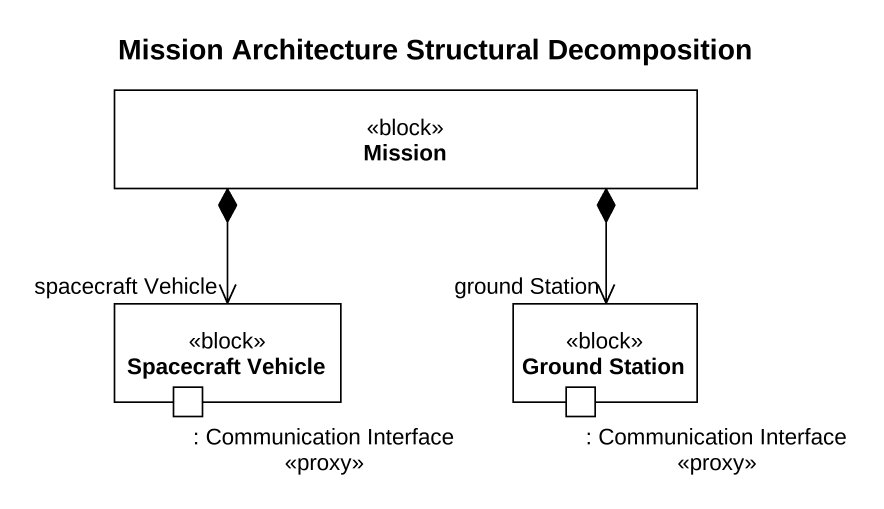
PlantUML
@startuml
title Mission Architecture Structural Decomposition
allowmixing
hide circle
hide empty members
class Mission <<block>>
rectangle "Spacecraft Vehicle" as Spacecraft_Vehicle <<block>> {
  port ": Communication Interface <<proxy>>" as Communication_Interface
}
rectangle "Ground Station" as Ground_Station <<block>> {
  port ": Communication Interface <<proxy>>" as Communication_Interface_2
}
Mission *--> "spacecraft Vehicle" Spacecraft_Vehicle
Mission *--> "ground Station" Ground_Station
@enduml
